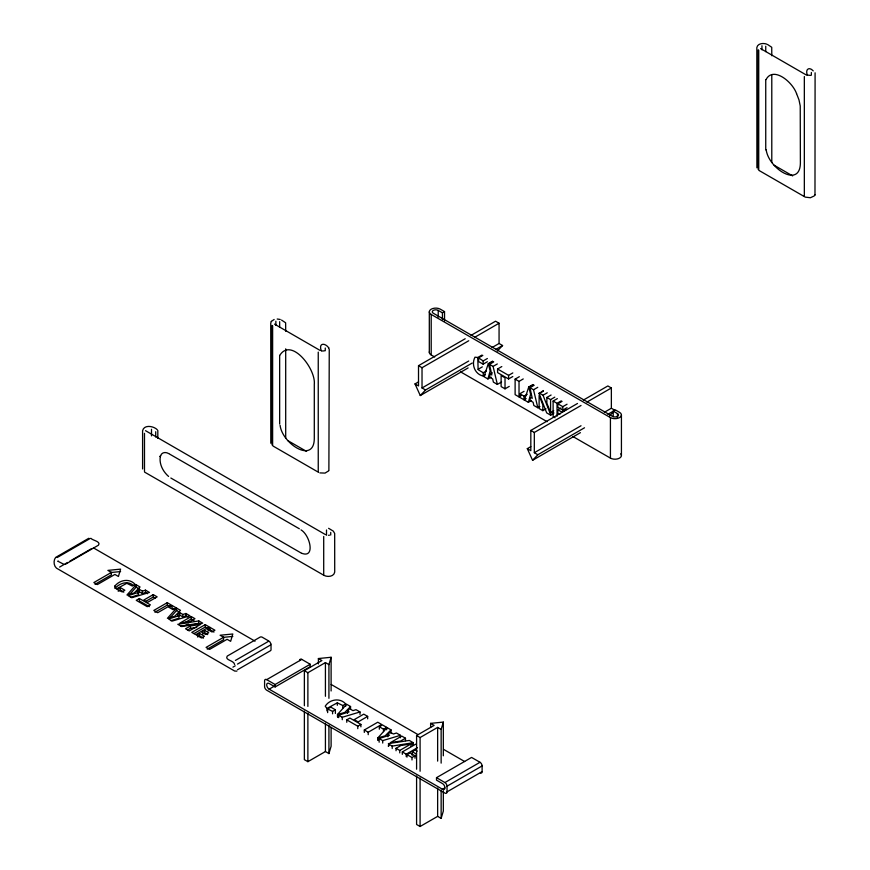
<?xml version="1.0" encoding="UTF-8"?>
<svg xmlns="http://www.w3.org/2000/svg" width="870" height="870" viewBox="0 0 870 870"><rect width="100%" height="100%" fill="white"/><g stroke="black" fill="none" stroke-linecap="round" stroke-linejoin="round"><path stroke-width="1.3" d="M279.651 321.683L279.651 327.12M318.246 352.122L318.246 471.638M765.741 46.23L765.741 51.613M804.337 76.56L804.337 196.12M272.636 325.739L272.625 445.299M325.26 348.022L325.26 350.762M758.727 50.221L758.727 169.791M811.351 72.504L811.351 75.255M272.071 325.423L272.071 444.94M758.172 49.905L758.172 169.422M160.374 456.271C158.884 463.819 162.994 471.573 168.584 476.445M492.355 372.849L490.245 374.067L489.429 377.069L492.692 378.95L493.377 382.104L497.357 384.409L501.588 381.963M487.918 378.95L490.169 370.903L488.287 363.638L484.014 376.699L487.918 378.95L491.093 377.123M528.362 402.31L530.613 394.262L528.742 386.987L524.458 400.048L528.362 402.31L531.537 400.472M328.925 698.305L328.925 664.615L331.111 657.274L318.398 658.536L318.398 663.93M304.369 711.127L304.369 759.651L307.882 761.674L325.423 751.549L328.925 753.572L331.111 746.232L331.111 727.363M441.144 763.131L441.144 729.441L443.33 722.1L430.617 723.361L430.617 727.407M416.589 775.953L416.589 824.477L420.09 826.5L437.643 816.375L441.144 818.398L443.33 811.057L443.33 790.841M160.417 456.119C161.689 451.911 165.931 451.867 168.747 453.618M328.882 470.485L329.251 349.49L328.61 347.652M814.983 194.967L815.092 72.808M279.966 355.08C291.33 337.277 315.93 368.717 314.298 384.322L314.298 438.632C313.983 464.265 282.272 443.841 280.086 425.289M766.057 79.572C773.082 66.011 792.396 81.671 796.55 93.601M271.299 321.432L274.137 319.486M319.866 472.899L325.043 473.095L328.653 470.866M815.016 194.902L814.755 195.358M271.331 321.4L270.744 323.107L270.798 443.232M114.927 588.392C119.484 583.4 127.607 580.203 133.284 585.401M759.042 170.476L805.283 197.131L810.416 197.729L814.309 195.902M136.133 584.727L126.966 594.971L134.197 592.959L140.048 586.989L136.133 584.727L136.133 587.163L128.629 595.537M176.588 608.086L167.41 618.32L174.652 616.308L180.492 610.338L176.588 608.086L176.588 610.512L169.911 617.961M337.484 716.934L337.484 714.498L346.651 704.265L350.556 706.516L350.556 708.952M377.928 740.294L377.928 737.847L387.096 727.614L391.011 729.865L391.011 733.53M418.513 381.897L415.012 383.92L420.275 395.546L425.539 389.999L472.225 363.04M497.314 351.067L502.577 345.521L499.065 343.487L492.061 347.532M530.809 446.636L527.307 448.659L532.571 460.295L537.834 454.738L584.52 427.779M609.609 415.816L613.992 411.184M350.556 706.516L344.716 712.486L337.484 714.498M391.011 729.865L385.16 735.835L377.928 737.847M138.537 592.35L128.184 595.667L131.761 597.733L149.488 592.437L145.497 590.132L142.43 591.121L139.167 589.229L136.981 591.448L138.537 592.35L138.537 594.775L130.478 597.364M137.71 593.133L139.167 591.665L139.167 589.229M178.992 615.699L168.628 619.016L172.206 621.082L189.932 615.786L185.952 613.491L182.874 614.47L179.611 612.589L177.426 614.796L178.992 615.699L178.992 618.135L170.933 620.712M178.154 616.493L179.611 615.014L179.611 612.589M347.489 713.411L347.489 710.975L349.675 708.767L352.948 710.649L356.015 709.67L360.006 711.964L360.006 714.411M387.933 736.77L387.933 734.323L390.13 732.116L393.392 733.997L396.459 733.018L400.45 735.324L400.45 737.76M813.243 70.883C808.948 66.196 804.989 69.502 807.404 75.331M767.003 44.239C763.643 42.782 757.487 43.282 756.835 47.589L756.9 167.801M442.438 319.584L442.438 312.83L444.537 311.612L440.329 309.187A6.449 3.719 0 0 0 431.205 309.187A6.449 3.719 0 0 0 431.205 314.451L431.205 354.971L434.717 356.994M613.219 416.523L613.219 411.118L615.318 409.9L619.549 412.337A6.449 3.719 0 0 1 619.549 417.6A6.449 3.719 0 0 1 610.425 417.6L431.205 314.451M88.794 538.269L55.68 557.398C53.298 560.106 53.581 565.794 56.474 568.154L234.693 671.053L236.879 671.129M57.159 557.539L90.284 538.421M59.617 567.066L67.61 562.455M69.894 561.139L91.6 548.611M65.293 564.336L98.419 545.218C101.453 541.455 92.22 540.4 90.991 538.356M415.012 383.92L418.513 385.943L418.513 365.683L465.211 338.734M471.051 335.363L495.563 321.204L499.065 323.238L499.065 343.487M418.513 365.683L422.026 367.716L468.723 340.757M474.552 337.386L499.065 323.238M422.026 367.716L422.026 387.966L468.723 361.017M485.34 374.796L483.231 376.025C474.803 374.361 471.159 364.302 474.976 357.189L477.771 357.494L482.002 355.058M487.374 361.724L483.154 364.171L478.598 361.561L478.598 357.885L482.817 355.438M495.574 349.555L502.577 345.521M111.393 572.416L93.851 582.552L97.364 584.575L114.905 574.439L118.418 576.473L120.593 569.132L107.891 570.394L111.393 572.416L111.393 574.852L95.026 584.303M420.275 395.546L468.136 367.923M483.154 364.171L483.154 360.941L487.374 358.505M486.395 370.914L483.231 372.751L478.456 369.88L478.119 369.326L482.339 366.879M488.287 363.638L492.518 361.202M488.625 363.834L492.855 361.387M490.245 374.067L491.811 374.97L489.505 364.334L493.725 361.898M489.505 364.334L493.083 366.4L497.303 363.964M512.811 376.525L508.58 378.961L497.575 372.61L497.575 369L501.805 366.564M120.321 587.609L117.135 589.447L122.061 591.861L124.856 590.251L120.321 587.609L120.321 590.034L123.779 592.176M118.2 591.263L120.321 590.034M497.575 369L508.58 375.351L512.811 372.915M521.141 395.687L519.02 396.916L515.116 394.654L515.116 379.124L519.336 376.688M139.385 598.516L136.253 600.333L147.258 606.684L150.39 604.878L139.385 598.516L139.385 600.952L149.292 606.673M505.024 388.836L505.024 377.819L501.12 375.557L501.12 386.574L505.024 388.836L509.254 386.389M515.116 379.124L519.02 381.386L523.251 378.939M153.24 594.601L143.702 600.115L147.606 602.366L157.155 596.863L153.24 594.601L153.24 597.037L145.823 601.322M528.742 386.987L532.962 384.551M529.069 387.183L533.299 384.747M539.922 406.54L537.812 407.758L533.821 405.453L533.136 402.31L529.873 400.417L530.689 397.416L532.255 398.319L529.95 387.694L534.18 385.247M526.143 398.58L524.023 399.798L519.847 397.383L519.847 393.751L524.066 391.315M529.95 387.694L533.528 389.76L537.758 387.313M519.847 393.751L524.023 396.165L527.198 394.338M167.236 602.682L153.794 610.446L157.698 612.708L171.151 604.944L167.236 602.682L167.236 605.118L154.914 612.241M553.744 413.293L550.579 415.131L546.686 412.88L539.117 393.621L543.348 390.543M171.966 605.422L168.823 607.238L173.01 609.652L176.153 607.836L171.966 605.422L171.966 607.847L175.109 609.663M539.117 393.621L543.348 391.174M539.117 392.979L543.032 395.241L547.252 392.805M553.744 410.77L550.579 412.597L546.86 403.114L546.86 397.449L551.091 395.013M546.86 397.449L550.579 399.602L554.799 397.155M555.071 417.72L553.113 416.599L553.113 401.07L557.344 398.623M542.837 410.662L542.837 404.974L539.117 395.491L539.117 408.519L542.837 410.662L546.001 408.824M553.113 401.07L557.028 403.321L561.248 400.885M567.044 407.682L562.814 410.118L557.844 407.247L557.844 403.8L562.074 401.353M191.248 616.547L179.97 623.061L190.03 621.539L194.956 618.69L191.248 616.547L191.248 618.972L183.352 623.54M557.844 403.8L562.814 406.66L567.044 404.224M559.867 414.381L557.844 413.206L557.844 409.759L561.019 407.921M550.579 415.131L553.744 412.641M190.443 625.943L185.538 628.782L189.247 630.924L200.513 624.421L190.443 625.943L190.443 628.379L187.496 630.076M566.12 409.65L561.889 412.097L557.844 409.759M527.307 448.659L530.82 450.682L530.82 430.433L577.506 403.473M583.346 400.102L607.858 385.954L611.36 387.976L611.36 408.237L604.356 412.282M530.82 430.433L534.321 432.455L581.019 405.496M586.848 402.125L611.36 387.976M205.244 624.627L191.791 632.392L195.707 634.654L209.148 626.889L205.244 624.627L205.244 627.063L194.032 633.534M199.513 633.393L196.522 635.122L201.492 637.993L204.483 636.264L199.513 633.393L199.513 635.829L203.482 638.123M204.678 630.413L201.688 632.142L205.733 634.48L208.724 632.751L204.678 630.413L204.678 632.849L207.712 634.6M209.975 627.357L206.984 629.086L211.943 631.957L214.933 630.228L209.975 627.357L209.975 629.793L213.944 632.088M197.523 636.981L199.513 635.829M202.677 634.002L204.678 632.849M207.984 630.946L209.975 629.793M534.321 432.455L534.321 452.715L581.019 425.756M607.869 414.305L614.872 410.259L611.36 408.237M223.612 637.275L206.07 647.4L209.583 649.422L227.124 639.298L230.637 641.32L232.812 633.991L220.11 635.241L223.612 637.275L223.612 639.7L207.245 649.15M532.571 460.295L580.431 432.662M235.389 660.439L268.515 641.32M237.499 664.093L270.613 644.964M232.942 667.138L235.226 665.811M237.499 669.769L270.613 650.64M442.471 789.242A3.469 2.001 60 0 0 444.929 787.818A3.469 2.001 60 0 0 442.471 783.565L436.501 780.118L436.501 777.682L471.583 757.433L480.012 762.294A2.98 1.718 60 0 1 482.11 765.937L482.11 771.614L447.028 791.874A2.98 1.718 60 0 1 444.918 793.092L266.698 690.193A2.98 1.718 60 0 1 264.589 686.539L264.589 680.862A2.98 1.718 60 0 1 266.698 679.644L301.781 659.395L310.198 664.256L310.198 666.692L275.116 686.941L269.145 683.505A3.469 2.001 60 0 0 266.698 684.918A3.469 2.001 60 0 0 269.145 689.17L442.471 789.242L444.809 787.894M266.698 679.644L275.116 684.505L310.198 664.256M269.145 689.17L274.996 685.799M304.369 705.733L304.369 670.683L321.911 660.558L318.398 658.536M304.369 670.683L307.882 672.717L325.423 662.581L328.925 664.615M326.902 710.899L326.902 708.463L337.31 702.84L342.834 705.559L342.834 707.995M327.653 712.639L327.653 708.974L330.839 707.136L335.374 709.779L335.374 713.443M327.653 708.974L332.579 711.388L335.374 709.779M342.834 705.559L345.673 703.917C340.029 697.457 329.491 699.328 325.239 706.19L326.902 708.463M346.771 722.296L346.771 719.86L349.892 718.054L360.898 724.405L360.898 726.841M367.662 716.391L358.125 721.904L354.221 719.642L363.758 714.139L367.662 716.391L367.662 718.837M346.771 719.86L357.777 726.211L360.898 724.405M364.302 729.984L377.754 722.22L381.658 724.471L368.217 732.236L364.302 729.984L364.302 732.42M379.331 729.201L379.331 726.765L382.485 724.949L386.671 727.363L386.671 729.799M379.331 726.765L383.518 729.18L386.671 727.363M388.314 746.286L388.857 743.524L409.324 740.446L413.217 742.686L413.217 745.133M405.474 738.217L400.548 741.066L390.478 742.588L401.755 736.074L405.474 738.217L405.474 740.664M416.589 769.211L416.589 735.509L434.13 725.384L430.617 723.361M396.046 750.756L396.046 748.309L400.961 745.481L411.021 743.959L411.021 746.395M416.589 735.509L420.09 737.543L437.643 727.407L441.144 729.441M396.046 748.309L399.765 750.451L411.021 743.959M388.314 743.839L392.218 746.101L413.217 742.686M402.31 754.366L402.31 751.919L415.751 744.154M402.31 751.919L406.214 754.181L417.426 747.711M407.04 757.096L407.04 754.66L410.031 752.931L414.99 755.791L414.99 758.238M412.195 755.334L412.195 751.68L415.186 749.951L417.208 751.114M407.04 754.66L411.999 757.52L414.99 755.791M436.501 777.682L444.918 782.543L480.012 762.294M447.028 791.874L447.028 786.197L482.11 765.937M57.888 561.226L63.912 564.336M139.167 591.665L142.43 593.547L145.497 592.568L147.498 593.721M179.611 615.014L182.874 616.895L185.952 615.916L187.942 617.069M338.691 717.641L338.691 715.194L349.055 711.877L347.489 710.975M379.146 742.208L379.146 738.554L389.499 735.226L387.933 734.323M338.691 715.194L342.269 717.261L360.006 711.964M379.146 738.554L382.713 740.609L400.45 735.324M810.372 75.396L806.207 74.929L760.619 48.6M324.282 350.904L321.802 351.001M329.458 535.18L328.469 535.278M198.806 620.919L177.795 624.312L181.71 626.574L202.699 623.159L198.806 620.919L198.806 623.344L200.752 624.464M186.256 624.54L188.779 624.16M180.906 626.041L198.806 623.344M190.443 628.379L196.74 627.422M110.425 572.569L120.593 571.568M222.644 637.427L232.812 636.416M277.193 319.007L280.249 319.486M301.422 553.157C315.636 558.975 310.177 535.257 301.02 529.884M478.598 357.885L483.154 360.941M613.219 411.118L617.439 413.544A3.469 2.001 0 0 1 617.439 416.382A3.469 2.001 0 0 1 612.524 416.382L433.314 313.233A3.469 2.001 0 0 1 433.314 310.405A3.469 2.001 0 0 1 438.219 310.405L442.438 312.83M460.491 371.816L547.165 421.711M572.938 436.544L610.425 458.109A6.449 3.719 0 0 0 618.777 458.49A6.449 3.719 0 0 0 620.734 453.792M157.242 429.693C153.718 426.072 144.083 424.255 142.593 430.704L142.593 468.941M328.599 528.308L333.33 531.146L334.678 533.462L334.711 572.09C333.993 576.777 327.435 577.267 323.988 575.364L144.779 472.214M325.521 534.637L145.54 430.693M169.302 453.922L299.334 528.764M170.835 478.011L300.857 552.852M767.644 44.555L771.733 47.274L771.788 55.756M774.115 165.202L792.657 175.914M422.026 387.966L425.539 389.999M534.321 452.715L537.834 454.738M281.554 320.073L285.632 322.781L285.697 331.263M274.518 324.118L320.149 350.458M288.013 440.72L306.566 451.432M272.952 445.995L318.54 472.312M269.2 641.244L261.772 636.96L260.38 636.96L227.255 656.078C224.427 660.341 233.91 660.189 234.628 664.484M331.176 684.472L417.828 734.497M443.591 749.375L464.678 761.544M93.427 547.872L255.051 641.179M136.133 587.163L139.069 588.849M153.24 597.037L155.197 598.168M167.236 605.118L170.172 606.814M176.588 610.512L179.514 612.208M191.248 618.972L194.032 620.582M205.244 627.063L208.18 628.749M412.195 751.68L416.241 754.007L416.241 756.454M269.678 641.592L270.962 643.822M328.697 347.772C324.804 342.508 318.3 342.889 321.313 350.838M796.55 93.59L798.986 99.865L800.237 105.977L800.389 163.114C799.911 188.746 768.536 168.388 766.187 149.77M543.032 395.241L550.579 414.479M533.528 389.76L537.812 407.758M493.083 366.4L497.357 384.409M478.119 369.326L477.771 357.494M761.957 45.74L761.957 49.829M275.866 321.247L275.866 325.337M771.788 74.668L771.788 162.516M765.741 79.866L765.741 149.847M621.43 414.968L621.43 455.478M617.439 413.544L617.439 417.6M610.425 417.6L610.425 458.109M562.814 406.66L562.814 410.118M557.028 403.321L557.028 416.262M550.579 399.602L550.579 412.597M524.023 396.165L524.023 399.798M519.02 381.386L519.02 396.916M508.58 375.351L508.58 378.961M483.231 372.751L483.231 376.025M444.537 311.612L444.537 321.063M443.33 722.1L443.33 755.802M441.144 790.09L441.144 818.398M438.219 310.405L438.219 317.158M437.643 727.407L437.643 761.109M437.643 788.068L437.643 816.375M429.312 311.819L429.312 352.328M420.09 737.543L420.09 771.233M420.09 777.976L420.09 826.5M412.652 743.013L412.652 745.459M411.999 757.52L411.999 759.956M406.214 754.181L406.214 756.617M399.765 750.451L399.765 752.898M392.218 746.101L392.218 748.537M388.857 743.524L388.857 745.971M383.518 729.18L383.518 731.616M382.713 740.609L382.713 743.056M378.265 738.043L378.265 740.479M368.217 732.236L368.217 734.682M357.777 726.211L357.777 728.658M345.673 703.917L345.673 706.364M342.269 717.261L342.269 719.707M337.81 714.683L337.81 717.13M337.31 702.84L337.31 705.287M332.579 711.388L332.579 713.835M331.111 657.274L331.111 690.976M330.72 532.429L330.72 535.072M328.925 725.265L328.925 753.572M326.5 530.004L326.5 535.278M325.423 662.581L325.423 696.283M325.423 723.242L325.423 751.549M323.705 536.486L323.705 574.722M307.882 672.717L307.882 706.407M307.882 713.15L307.882 761.674M285.697 348.837L285.697 438.023M279.651 355.384L279.651 424.016M275.116 684.505L275.116 686.941M271.027 644.398L271.027 650.075M185.952 613.491L185.952 615.916M182.874 614.47L182.874 616.895M157.818 430.487L157.818 438.404M155.719 431.705L155.719 436.979M151.5 429.28L151.5 435.881M145.497 590.132L145.497 592.568M144.485 433.336L144.485 471.583M142.43 591.121L142.43 593.547M444.918 782.543A2.98 1.718 60 0 1 447.028 786.197M299.671 660.613A2.98 1.718 60 0 1 299.693 660.297M299.748 660.015A2.98 1.718 60 0 1 301.781 659.395M482.11 771.614A2.98 1.718 60 0 1 480.37 773.006M431.205 354.971A6.449 3.719 0 0 1 429.399 351.752M114.927 585.956L114.883 587.37L116.395 588.925L126.802 583.313L132.327 586.032L135.154 584.39C129.456 578.071 120.027 579.801 114.927 585.956M160.537 455.739L160.265 456.641L160.537 455.739M58.127 561.117L58.214 561.161"/></g></svg>
